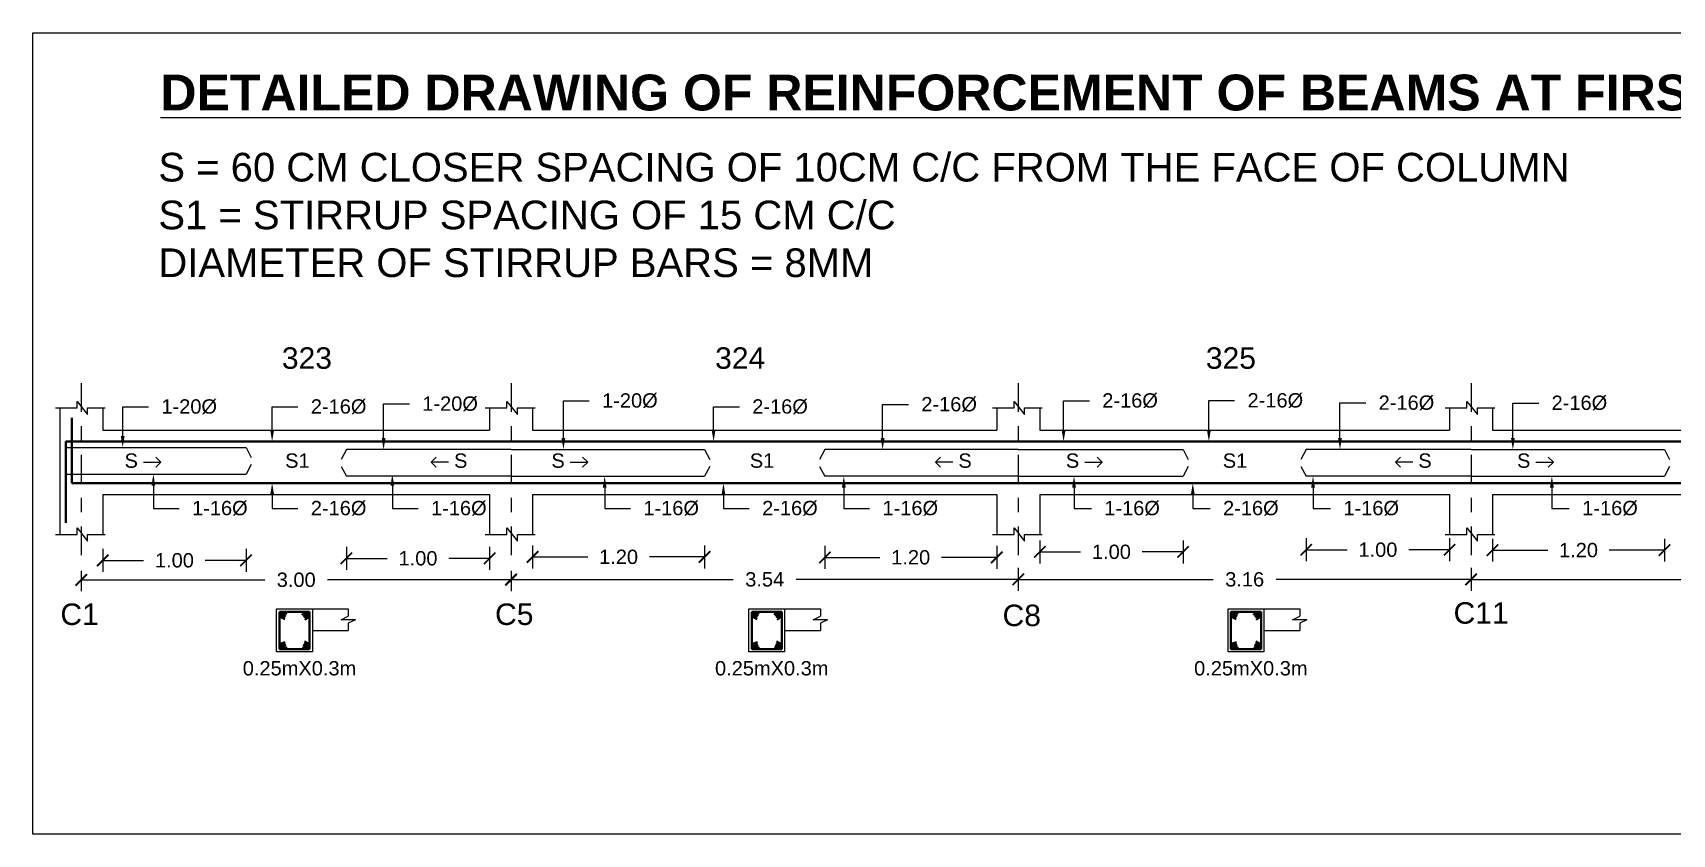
# Model space of a CAD drawing. Header units: inches. Extents: x 2.1 to 19.3, y 6.8 to 12.4.
# Drawn here: x 2.12 to 13.57, y 6.83 to 12.42 of the extents above; entities that cross this region are included whole.
import ezdxf
from ezdxf import colors
from ezdxf.entities.mleader import LeaderData, LeaderLine
from ezdxf.math import Vec2, Vec3

# ---------------------------------------------------------------- set-up
doc = ezdxf.new("R2010")
doc.units = ezdxf.units.IN
doc.header["$MEASUREMENT"] = 0
doc.header["$PDMODE"] = 98
doc.linetypes.add('CENTERX2', pattern=[4, 2.5, -0.5, 0.5, -0.5])
doc.layers.add('bars', color=2, linetype='Continuous')
doc.layers.add('concrete cover', color=200, linetype='Continuous')
doc.styles.get("Standard").update_dxf_attribs({"font": 'arial.ttf'})
doc.dimstyles.get("Standard").update_dxf_attribs({"dimtxt": 0.18, "dimasz": 0.18, "dimexe": 0.18, "dimexo": 0.0625, "dimgap": 0.09, "dimtad": 0, "dimtih": 1, "dimtoh": 1, "dimdec": 4, "dimzin": 0, "dimdsep": 46, "dimtxsty": 'Standard', "dimcen": 0.09, "dimadec": 0, "dimazin": 0, "dimtfac": 1, "dimtdec": 4, "dimtofl": 0, "dimtmove": 0, "dimatfit": 3, "dimfxl": 1, "dimtolj": 1, "dimtzin": 0, "dimarcsym": 0})

# ---------------------------------------------------------------- blocks, each defined once
blk = doc.blocks.new('_ArchTick')
at = {"color": 0, "lineweight": 9, "const_width": 0.15}
blk.add_lwpolyline([(-0.5, -0.5), (0.5, 0.5)], dxfattribs=at)
blk = doc.blocks.new('*D27')
at = {"color": 0, "lineweight": -2, "transparency": 16777216}
for p, q in [((2.461, 8.666), (2.461, 8.523)), ((2.461, 8.603), (3.741, 8.603)), ((5.461, 8.603), (4.18, 8.603)), ((5.461, 8.666), (5.461, 8.523))]:
    blk.add_line(p, q, dxfattribs=at)
at = {"layer": 'Defpoints', "color": 0, "transparency": 16777216}
for p in [(2.461, 8.729), (5.461, 8.729), (5.461, 8.603)]:
    blk.add_point(p, dxfattribs=at)
at = {"color": 0, "lineweight": -2, "transparency": 16777216, "xscale": 0.08, "yscale": 0.08, "zscale": 0.08, "rotation": 180}
blk.add_blockref('_ArchTick', (2.461, 8.603), dxfattribs=at)
at = {"color": 0, "lineweight": -2, "transparency": 16777216, "xscale": 0.08, "yscale": 0.08, "zscale": 0.08}
blk.add_blockref('_ArchTick', (5.461, 8.603), dxfattribs=at)
at = {"color": 0, "transparency": 16777216, "insert": (3.961, 8.603), "char_height": 0.1, "attachment_point": 5}
blk.add_mtext('\\A1;3.00', dxfattribs=at)
blk = doc.blocks.new('*D28')
at = {"color": 0, "lineweight": -2, "transparency": 16777216}
for p, q in [((5.461, 8.666), (5.461, 8.526)), ((5.461, 8.606), (7.011, 8.606)), ((9.001, 8.606), (7.45, 8.606)), ((9.001, 8.666), (9.001, 8.526))]:
    blk.add_line(p, q, dxfattribs=at)
at = {"layer": 'Defpoints', "color": 0, "transparency": 16777216}
for p in [(5.461, 8.729), (9.001, 8.729), (5.461, 8.606)]:
    blk.add_point(p, dxfattribs=at)
at = {"color": 0, "lineweight": -2, "transparency": 16777216, "xscale": 0.08, "yscale": 0.08, "zscale": 0.08, "rotation": 180}
blk.add_blockref('_ArchTick', (5.461, 8.606), dxfattribs=at)
at = {"color": 0, "lineweight": -2, "transparency": 16777216, "xscale": 0.08, "yscale": 0.08, "zscale": 0.08}
blk.add_blockref('_ArchTick', (9.001, 8.606), dxfattribs=at)
at = {"color": 0, "transparency": 16777216, "insert": (7.231, 8.606), "char_height": 0.1, "attachment_point": 5}
blk.add_mtext('\\A1;3.54', dxfattribs=at)
blk = doc.blocks.new('*D29')
at = {"color": 0, "lineweight": -2, "transparency": 16777216}
for p, q in [((12.161, 8.666), (12.161, 8.526)), ((12.161, 8.606), (14.359, 8.606)), ((17.001, 8.606), (14.802, 8.606)), ((17.001, 8.666), (17.001, 8.526))]:
    blk.add_line(p, q, dxfattribs=at)
at = {"layer": 'Defpoints', "color": 0, "transparency": 16777216}
for p in [(12.161, 8.729), (17.001, 8.729), (17.001, 8.606)]:
    blk.add_point(p, dxfattribs=at)
at = {"color": 0, "lineweight": -2, "transparency": 16777216, "xscale": 0.08, "yscale": 0.08, "zscale": 0.08, "rotation": 180}
blk.add_blockref('_ArchTick', (12.161, 8.606), dxfattribs=at)
at = {"color": 0, "lineweight": -2, "transparency": 16777216, "xscale": 0.08, "yscale": 0.08, "zscale": 0.08}
blk.add_blockref('_ArchTick', (17.001, 8.606), dxfattribs=at)
at = {"color": 0, "transparency": 16777216, "insert": (14.581, 8.606), "char_height": 0.1, "attachment_point": 5}
blk.add_mtext('\\A1;4.84', dxfattribs=at)
blk = doc.blocks.new('*D30')
at = {"color": 0, "lineweight": -2, "transparency": 16777216}
for p, q in [((2.611, 8.819), (2.611, 8.659)), ((3.611, 8.819), (3.611, 8.659)), ((2.611, 8.739), (2.896, 8.739)), ((3.611, 8.739), (3.326, 8.739))]:
    blk.add_line(p, q, dxfattribs=at)
at = {"layer": 'Defpoints', "color": 0, "transparency": 16777216}
for p in [(3.611, 9.526), (2.611, 9.198), (3.611, 8.739)]:
    blk.add_point(p, dxfattribs=at)
at = {"color": 0, "lineweight": -2, "transparency": 16777216, "xscale": 0.08, "yscale": 0.08, "zscale": 0.08, "rotation": 180}
blk.add_blockref('_ArchTick', (2.611, 8.739), dxfattribs=at)
at = {"color": 0, "lineweight": -2, "transparency": 16777216, "xscale": 0.08, "yscale": 0.08, "zscale": 0.08}
blk.add_blockref('_ArchTick', (3.611, 8.739), dxfattribs=at)
at = {"color": 0, "transparency": 16777216, "insert": (3.111, 8.739), "char_height": 0.1, "attachment_point": 5}
blk.add_mtext('\\A1;1.00', dxfattribs=at)
blk = doc.blocks.new('*D31')
at = {"color": 0, "lineweight": -2, "transparency": 16777216}
for p, q in [((4.311, 8.833), (4.311, 8.673)), ((5.311, 8.833), (5.311, 8.673)), ((4.311, 8.753), (4.596, 8.753)), ((5.311, 8.753), (5.026, 8.753))]:
    blk.add_line(p, q, dxfattribs=at)
at = {"layer": 'Defpoints', "color": 0, "transparency": 16777216}
for p in [(4.311, 9.512), (5.311, 9.198), (5.311, 8.753)]:
    blk.add_point(p, dxfattribs=at)
at = {"color": 0, "lineweight": -2, "transparency": 16777216, "xscale": 0.08, "yscale": 0.08, "zscale": 0.08, "rotation": 180}
blk.add_blockref('_ArchTick', (4.311, 8.753), dxfattribs=at)
at = {"color": 0, "lineweight": -2, "transparency": 16777216, "xscale": 0.08, "yscale": 0.08, "zscale": 0.08}
blk.add_blockref('_ArchTick', (5.311, 8.753), dxfattribs=at)
at = {"color": 0, "transparency": 16777216, "insert": (4.811, 8.753), "char_height": 0.1, "attachment_point": 5}
blk.add_mtext('\\A1;1.00', dxfattribs=at)
blk = doc.blocks.new('*D32')
at = {"color": 0, "lineweight": -2, "transparency": 16777216}
for p, q in [((5.611, 8.843), (5.611, 8.683)), ((6.811, 8.843), (6.811, 8.683)), ((5.611, 8.763), (5.996, 8.763)), ((6.811, 8.763), (6.426, 8.763))]:
    blk.add_line(p, q, dxfattribs=at)
at = {"layer": 'Defpoints', "color": 0, "transparency": 16777216}
for p in [(6.811, 9.512), (5.611, 9.198), (6.811, 8.763)]:
    blk.add_point(p, dxfattribs=at)
at = {"color": 0, "lineweight": -2, "transparency": 16777216, "xscale": 0.08, "yscale": 0.08, "zscale": 0.08, "rotation": 180}
blk.add_blockref('_ArchTick', (5.611, 8.763), dxfattribs=at)
at = {"color": 0, "lineweight": -2, "transparency": 16777216, "xscale": 0.08, "yscale": 0.08, "zscale": 0.08}
blk.add_blockref('_ArchTick', (6.811, 8.763), dxfattribs=at)
at = {"color": 0, "transparency": 16777216, "insert": (6.211, 8.763), "char_height": 0.1, "attachment_point": 5}
blk.add_mtext('\\A1;1.20', dxfattribs=at)
blk = doc.blocks.new('*D33')
at = {"color": 0, "lineweight": -2, "transparency": 16777216}
for p, q in [((7.651, 8.84), (7.651, 8.68)), ((8.851, 8.84), (8.851, 8.68)), ((7.651, 8.76), (8.035, 8.76)), ((8.851, 8.76), (8.465, 8.76))]:
    blk.add_line(p, q, dxfattribs=at)
at = {"layer": 'Defpoints', "color": 0, "transparency": 16777216}
for p in [(7.651, 9.512), (8.851, 9.198), (8.851, 8.76)]:
    blk.add_point(p, dxfattribs=at)
at = {"color": 0, "lineweight": -2, "transparency": 16777216, "xscale": 0.08, "yscale": 0.08, "zscale": 0.08, "rotation": 180}
blk.add_blockref('_ArchTick', (7.651, 8.76), dxfattribs=at)
at = {"color": 0, "lineweight": -2, "transparency": 16777216, "xscale": 0.08, "yscale": 0.08, "zscale": 0.08}
blk.add_blockref('_ArchTick', (8.851, 8.76), dxfattribs=at)
at = {"color": 0, "transparency": 16777216, "insert": (8.25, 8.76), "char_height": 0.1, "attachment_point": 5}
blk.add_mtext('\\A1;1.20', dxfattribs=at)
blk = doc.blocks.new('*D34')
at = {"color": 0, "lineweight": -2, "transparency": 16777216}
for p, q in [((9.151, 8.878), (9.151, 8.718)), ((10.151, 8.878), (10.151, 8.718)), ((9.151, 8.798), (9.436, 8.798)), ((10.151, 8.798), (9.866, 8.798))]:
    blk.add_line(p, q, dxfattribs=at)
at = {"layer": 'Defpoints', "color": 0, "transparency": 16777216}
for p in [(10.151, 9.512), (9.151, 9.198), (10.151, 8.798)]:
    blk.add_point(p, dxfattribs=at)
at = {"color": 0, "lineweight": -2, "transparency": 16777216, "xscale": 0.08, "yscale": 0.08, "zscale": 0.08, "rotation": 180}
blk.add_blockref('_ArchTick', (9.151, 8.798), dxfattribs=at)
at = {"color": 0, "lineweight": -2, "transparency": 16777216, "xscale": 0.08, "yscale": 0.08, "zscale": 0.08}
blk.add_blockref('_ArchTick', (10.151, 8.798), dxfattribs=at)
at = {"color": 0, "transparency": 16777216, "insert": (9.651, 8.798), "char_height": 0.1, "attachment_point": 5}
blk.add_mtext('\\A1;1.00', dxfattribs=at)
blk = doc.blocks.new('*D35')
at = {"color": 0, "lineweight": -2, "transparency": 16777216}
for p, q in [((11.011, 8.893), (11.011, 8.733)), ((11.011, 8.813), (11.296, 8.813)), ((12.011, 8.813), (11.726, 8.813)), ((12.011, 8.893), (12.011, 8.733))]:
    blk.add_line(p, q, dxfattribs=at)
at = {"layer": 'Defpoints', "color": 0, "transparency": 16777216}
for p in [(11.011, 9.512), (12.011, 9.198), (12.011, 8.813)]:
    blk.add_point(p, dxfattribs=at)
at = {"color": 0, "lineweight": -2, "transparency": 16777216, "xscale": 0.08, "yscale": 0.08, "zscale": 0.08, "rotation": 180}
blk.add_blockref('_ArchTick', (11.011, 8.813), dxfattribs=at)
at = {"color": 0, "lineweight": -2, "transparency": 16777216, "xscale": 0.08, "yscale": 0.08, "zscale": 0.08}
blk.add_blockref('_ArchTick', (12.011, 8.813), dxfattribs=at)
at = {"color": 0, "transparency": 16777216, "insert": (11.511, 8.813), "char_height": 0.1, "attachment_point": 5}
blk.add_mtext('\\A1;1.00', dxfattribs=at)
blk = doc.blocks.new('*D36')
at = {"color": 0, "lineweight": -2, "transparency": 16777216}
for p, q in [((12.311, 8.89), (12.311, 8.73)), ((13.511, 8.89), (13.511, 8.73)), ((12.311, 8.81), (12.696, 8.81)), ((13.511, 8.81), (13.126, 8.81))]:
    blk.add_line(p, q, dxfattribs=at)
at = {"layer": 'Defpoints', "color": 0, "transparency": 16777216}
for p in [(13.511, 9.512), (12.311, 9.198), (13.511, 8.81)]:
    blk.add_point(p, dxfattribs=at)
at = {"color": 0, "lineweight": -2, "transparency": 16777216, "xscale": 0.08, "yscale": 0.08, "zscale": 0.08, "rotation": 180}
blk.add_blockref('_ArchTick', (12.311, 8.81), dxfattribs=at)
at = {"color": 0, "lineweight": -2, "transparency": 16777216, "xscale": 0.08, "yscale": 0.08, "zscale": 0.08}
blk.add_blockref('_ArchTick', (13.511, 8.81), dxfattribs=at)
at = {"color": 0, "transparency": 16777216, "insert": (12.911, 8.81), "char_height": 0.1, "attachment_point": 5}
blk.add_mtext('\\A1;1.20', dxfattribs=at)
blk = doc.blocks.new('*D38')
at = {"color": 0, "lineweight": -2, "transparency": 16777216}
for p, q in [((9.001, 8.686), (9.001, 8.526)), ((9.001, 8.606), (10.361, 8.606)), ((12.161, 8.606), (10.8, 8.606)), ((12.161, 8.686), (12.161, 8.526))]:
    blk.add_line(p, q, dxfattribs=at)
at = {"layer": 'Defpoints', "color": 0, "transparency": 16777216}
for p in [(9.001, 8.929), (12.161, 8.929), (12.161, 8.606)]:
    blk.add_point(p, dxfattribs=at)
at = {"color": 0, "lineweight": -2, "transparency": 16777216, "xscale": 0.08, "yscale": 0.08, "zscale": 0.08, "rotation": 180}
blk.add_blockref('_ArchTick', (9.001, 8.606), dxfattribs=at)
at = {"color": 0, "lineweight": -2, "transparency": 16777216, "xscale": 0.08, "yscale": 0.08, "zscale": 0.08}
blk.add_blockref('_ArchTick', (12.161, 8.606), dxfattribs=at)
at = {"color": 0, "transparency": 16777216, "insert": (10.581, 8.606), "char_height": 0.1, "attachment_point": 5}
blk.add_mtext('\\A1;3.16', dxfattribs=at)
blk = doc.blocks.new('rebar')
blk.add_hatch(color=2).paths.add_polyline_path([(-52.778, 97.879, 1), (-52.738, 97.879, 1)])
at = {"layer": 'bars', "lineweight": 40, "ltscale": 0.1}
blk.add_circle((-52.758, 97.879), 0.02, dxfattribs=at)

msp = doc.modelspace()

# ---------------------------------------------------------------- linework, layer by layer
at = {"color": 6}
for p, q in [((2.611, 9.648), (3.461, 9.648)), ((3.461, 9.648), (5.311, 9.648)), ((5.611, 9.648), (8.851, 9.648)), ((9.151, 9.648), (11.051, 9.648)), ((10.911, 9.648), (12.011, 9.648)), ((12.311, 9.648), (13.411, 9.648)), ((13.411, 9.648), (16.851, 9.648)), ((2.611, 9.198), (3.461, 9.198)), ((3.461, 9.198), (5.311, 9.198)), ((5.611, 9.198), (8.851, 9.198)), ((9.151, 9.198), (11.051, 9.198)), ((10.911, 9.198), (12.011, 9.198)), ((12.311, 9.198), (13.411, 9.198)), ((13.411, 9.198), (16.851, 9.198))]:
    msp.add_line(p, q, dxfattribs=at)
at = {"color": 2}
for p, q in [((2.352, 9.526), (3.611, 9.526)), ((3.611, 9.526), (3.647, 9.457)), ((4.311, 9.512), (4.274, 9.444)), ((5.461, 9.512), (4.311, 9.512)), ((5.461, 9.512), (6.811, 9.512)), ((6.811, 9.512), (6.847, 9.444)), ((7.651, 9.512), (7.614, 9.444)), ((9.001, 9.512), (7.651, 9.512)), ((9.001, 9.512), (10.151, 9.512)), ((10.151, 9.512), (10.187, 9.444)), ((11.011, 9.512), (10.974, 9.444)), ((12.161, 9.512), (11.011, 9.512)), ((12.161, 9.512), (13.511, 9.512)), ((13.511, 9.512), (13.547, 9.444)), ((3.647, 9.409), (3.611, 9.34)), ((4.274, 9.395), (4.311, 9.327)), ((6.847, 9.395), (6.811, 9.327)), ((7.614, 9.395), (7.651, 9.327)), ((10.187, 9.395), (10.151, 9.327)), ((10.974, 9.395), (11.011, 9.327)), ((13.547, 9.395), (13.511, 9.327)), ((2.352, 9.34), (3.611, 9.34)), ((5.461, 9.327), (4.311, 9.327)), ((5.461, 9.327), (6.811, 9.327)), ((9.001, 9.327), (7.651, 9.327)), ((9.001, 9.327), (10.151, 9.327)), ((12.161, 9.327), (11.011, 9.327)), ((12.161, 9.327), (13.511, 9.327))]:
    msp.add_line(p, q, dxfattribs=at)
for p, q in [((2.895, 9.424), (3.016, 9.424)), ((3.016, 9.424), (2.981, 9.459)), ((3.016, 9.424), (2.981, 9.389)), ((4.903, 9.424), (4.938, 9.459)), ((5.024, 9.424), (4.903, 9.424)), ((4.903, 9.424), (4.938, 9.389)), ((5.874, 9.424), (5.996, 9.424)), ((5.996, 9.424), (5.96, 9.459)), ((5.996, 9.424), (5.96, 9.389)), ((8.422, 9.424), (8.458, 9.459)), ((8.544, 9.424), (8.422, 9.424)), ((8.422, 9.424), (8.458, 9.389)), ((9.465, 9.424), (9.586, 9.424)), ((9.586, 9.424), (9.551, 9.459)), ((9.586, 9.424), (9.551, 9.389)), ((11.633, 9.424), (11.668, 9.459)), ((11.754, 9.424), (11.633, 9.424)), ((11.633, 9.424), (11.668, 9.389)), ((12.614, 9.424), (12.736, 9.424)), ((12.736, 9.424), (12.7, 9.459)), ((12.736, 9.424), (12.7, 9.389)), ((4.074, 8.4), (4.324, 8.4)), ((4.324, 8.4), (4.324, 8.35)), ((7.37, 8.4), (7.62, 8.4)), ((7.62, 8.4), (7.62, 8.35)), ((10.715, 8.4), (10.965, 8.4)), ((10.965, 8.4), (10.965, 8.35)), ((4.074, 8.25), (4.324, 8.25)), ((4.274, 8.325), (4.324, 8.35)), ((4.374, 8.325), (4.274, 8.325)), ((4.374, 8.325), (4.324, 8.3)), ((4.324, 8.3), (4.324, 8.25)), ((7.37, 8.25), (7.62, 8.25)), ((7.57, 8.325), (7.62, 8.35)), ((7.67, 8.325), (7.57, 8.325)), ((7.67, 8.325), (7.62, 8.3)), ((7.62, 8.3), (7.62, 8.25)), ((10.715, 8.25), (10.965, 8.25)), ((10.915, 8.325), (10.965, 8.35)), ((11.015, 8.325), (10.915, 8.325)), ((11.015, 8.325), (10.965, 8.3)), ((10.965, 8.3), (10.965, 8.25))]:
    msp.add_line(p, q)
msp.add_lwpolyline([(2.122, 12.421), (19.302, 12.421), (19.302, 6.828), (2.122, 6.828)], close=True)
at = {"layer": 'bars', "lineweight": 40, "ltscale": 0.1}
for p, q in [((2.394, 9.278), (2.394, 9.734)), ((2.352, 9.568), (3.461, 9.568)), ((2.461, 9.568), (2.352, 9.568)), ((2.352, 9.568), (2.352, 9.002)), ((3.461, 9.568), (5.461, 9.568)), ((5.461, 9.568), (11.051, 9.568)), ((5.901, 9.568), (8.851, 9.568)), ((10.911, 9.568), (14.711, 9.568)), ((2.394, 9.278), (3.461, 9.278)), ((2.461, 9.278), (2.394, 9.278)), ((3.461, 9.278), (5.461, 9.278)), ((5.461, 9.278), (11.051, 9.278)), ((5.901, 9.278), (8.851, 9.278)), ((10.911, 9.278), (14.711, 9.278)), ((3.844, 8.12), (3.844, 8.38)), ((3.844, 8.38), (4.054, 8.38)), ((3.876, 8.377), (3.896, 8.365)), ((4.023, 8.377), (4, 8.36)), ((4.054, 8.38), (4.054, 8.12)), ((7.14, 8.12), (7.14, 8.38)), ((7.14, 8.38), (7.35, 8.38)), ((7.172, 8.377), (7.192, 8.365)), ((7.319, 8.377), (7.296, 8.36)), ((7.35, 8.38), (7.35, 8.12)), ((10.485, 8.12), (10.485, 8.38)), ((10.485, 8.38), (10.695, 8.38)), ((10.516, 8.377), (10.536, 8.365)), ((10.663, 8.377), (10.641, 8.36)), ((10.695, 8.38), (10.695, 8.12)), ((3.858, 8.341), (3.882, 8.329)), ((4.048, 8.346), (4.022, 8.325)), ((7.154, 8.341), (7.178, 8.329)), ((7.344, 8.346), (7.318, 8.325)), ((10.498, 8.341), (10.522, 8.329)), ((10.688, 8.346), (10.662, 8.325)), ((3.857, 8.159), (3.885, 8.169)), ((3.872, 8.122), (3.898, 8.132)), ((4.026, 8.122), (4.004, 8.134)), ((4.048, 8.155), (4.018, 8.172)), ((7.153, 8.159), (7.181, 8.169)), ((7.167, 8.122), (7.194, 8.132)), ((7.322, 8.122), (7.3, 8.134)), ((7.343, 8.155), (7.314, 8.172)), ((10.497, 8.159), (10.525, 8.169)), ((10.512, 8.122), (10.538, 8.132)), ((10.666, 8.122), (10.644, 8.134)), ((10.688, 8.155), (10.659, 8.172)), ((4.054, 8.12), (3.844, 8.12)), ((7.35, 8.12), (7.14, 8.12)), ((10.695, 8.12), (10.485, 8.12))]:
    msp.add_line(p, q, dxfattribs=at)
at = {"layer": 'concrete cover', "color": 6, "linetype": 'CENTERX2', "ltscale": 0.08}
for p, q in [((2.461, 9.976), (2.461, 8.729)), ((5.461, 9.976), (5.461, 8.729)), ((9.001, 9.976), (9.001, 8.729)), ((12.161, 9.976), (12.161, 8.729))]:
    msp.add_line(p, q, dxfattribs=at)
at = {"layer": 'concrete cover', "color": 6, "ltscale": 0.1}
for p, q in [((2.432, 9.803), (2.432, 9.848)), ((2.432, 9.848), (2.505, 9.756)), ((5.432, 9.803), (5.432, 9.848)), ((5.432, 9.848), (5.505, 9.756)), ((8.972, 9.803), (8.972, 9.848)), ((8.972, 9.848), (9.045, 9.756)), ((12.132, 9.803), (12.132, 9.848)), ((12.132, 9.848), (12.205, 9.756)), ((2.281, 9.803), (2.432, 9.803)), ((2.311, 9.803), (2.311, 8.92)), ((2.505, 9.756), (2.505, 9.803)), ((2.505, 9.803), (2.628, 9.803)), ((2.611, 9.803), (2.611, 9.648)), ((5.281, 9.803), (5.432, 9.803)), ((5.311, 9.803), (5.311, 9.648)), ((5.505, 9.756), (5.505, 9.803)), ((5.505, 9.803), (5.628, 9.803)), ((5.611, 9.803), (5.611, 9.648)), ((8.821, 9.803), (8.972, 9.803)), ((8.851, 9.803), (8.851, 9.648)), ((9.045, 9.756), (9.045, 9.803)), ((9.045, 9.803), (9.168, 9.803)), ((9.151, 9.803), (9.151, 9.648)), ((11.981, 9.803), (12.132, 9.803)), ((12.011, 9.803), (12.011, 9.648)), ((12.205, 9.756), (12.205, 9.803)), ((12.205, 9.803), (12.328, 9.803)), ((12.311, 9.803), (12.311, 9.648)), ((2.611, 9.198), (2.611, 8.92)), ((5.311, 9.198), (5.311, 8.92)), ((5.611, 9.198), (5.611, 8.92)), ((8.851, 9.198), (8.851, 8.92)), ((9.151, 9.198), (9.151, 8.92)), ((12.011, 9.198), (12.011, 8.92)), ((12.311, 9.198), (12.311, 8.92)), ((2.432, 8.92), (2.432, 8.965)), ((2.432, 8.965), (2.505, 8.873)), ((5.432, 8.92), (5.432, 8.965)), ((5.432, 8.965), (5.505, 8.873)), ((8.972, 8.92), (8.972, 8.965)), ((8.972, 8.965), (9.045, 8.873)), ((12.132, 8.92), (12.132, 8.965)), ((12.132, 8.965), (12.205, 8.873)), ((2.281, 8.92), (2.432, 8.92)), ((2.505, 8.873), (2.505, 8.92)), ((2.505, 8.92), (2.628, 8.92)), ((5.281, 8.92), (5.432, 8.92)), ((5.505, 8.873), (5.505, 8.92)), ((5.505, 8.92), (5.628, 8.92)), ((8.821, 8.92), (8.972, 8.92)), ((9.045, 8.873), (9.045, 8.92)), ((9.045, 8.92), (9.168, 8.92)), ((11.981, 8.92), (12.132, 8.92)), ((12.205, 8.873), (12.205, 8.92)), ((12.205, 8.92), (12.328, 8.92))]:
    msp.add_line(p, q, dxfattribs=at)
at = {"layer": 'concrete cover', "ltscale": 0.1}
for p, q in [((3.824, 8.1), (3.824, 8.4)), ((3.824, 8.4), (4.074, 8.4)), ((4.074, 8.4), (4.074, 8.1)), ((7.12, 8.1), (7.12, 8.4)), ((7.12, 8.4), (7.37, 8.4)), ((7.37, 8.4), (7.37, 8.1)), ((10.465, 8.1), (10.465, 8.4)), ((10.465, 8.4), (10.715, 8.4)), ((10.715, 8.4), (10.715, 8.1)), ((4.074, 8.1), (3.824, 8.1)), ((7.37, 8.1), (7.12, 8.1)), ((10.715, 8.1), (10.465, 8.1))]:
    msp.add_line(p, q, dxfattribs=at)

# ---------------------------------------------------------------- block references
at = {"rotation": 90}
for p in [(101.743, 61.118), (101.913, 61.118), (105.039, 61.118), (105.209, 61.118), (108.383, 61.118), (108.553, 61.118), (101.743, 60.898), (101.913, 60.898), (105.039, 60.898), (105.209, 60.898), (108.383, 60.898), (108.553, 60.898)]:
    msp.add_blockref('rebar', p, dxfattribs=at)

# ---------------------------------------------------------------- texts
for s, width, insert, char_height, attachment_point in [('{\\fArial|b1|i0|c0|p34;\\LDETAILED DRAWING OF REINFORCEMENT OF BEAMS AT FIRST FLOOR LEVEL}', 20.52888, (3.013, 12.129), 0.25, 1), ('S = 60 CM CLOSER SPACING OF 10CM C/C FROM THE FACE OF COLUMN\\PS1 = STIRRUP SPACING OF 15 CM C/C\\PDIAMETER OF STIRRUP BARS = 8MM', 13.41466, (2.999, 11.583), 0.2, 1), ('323', 1.00867, (3.861, 10.226), 0.15, 1), ('324', 1.00867, (6.885, 10.226), 0.15, 1), ('325', 1.00867, (10.31, 10.226), 0.15, 1), ('S', 1.00867, (2.763, 9.485), 0.1, 1), ('S1', 1.00867, (3.884, 9.485), 0.1, 1), ('S', 1.00867, (5.156, 9.485), 0.1, 3), ('S', 1.00867, (5.742, 9.485), 0.1, 1), ('S1', 1.00867, (7.127, 9.485), 0.1, 1), ('S', 1.00867, (8.676, 9.485), 0.1, 3), ('S', 1.00867, (9.333, 9.485), 0.1, 1), ('S1', 1.00867, (10.428, 9.485), 0.1, 1), ('S', 1.00867, (11.886, 9.485), 0.1, 3), ('S', 1.00867, (12.482, 9.485), 0.1, 1), ('C1', 1.00867, (2.315, 8.438), 0.15, 1), ('C5', 1.00867, (5.349, 8.438), 0.15, 1), ('C8', 1.00867, (8.891, 8.43), 0.15, 1), ('C11', 1.00867, (12.039, 8.447), 0.15, 1), ('0.25mX0.3m', 1.00867, (3.588, 8.036), 0.1, 1), ('0.25mX0.3m', 1.00867, (6.884, 8.036), 0.1, 1), ('0.25mX0.3m', 1.00867, (10.228, 8.036), 0.1, 1)]:
    msp.add_mtext_dynamic_manual_height_columns(s, width=width, gutter_width=1, heights=[0], dxfattribs=dict(insert=insert, char_height=char_height, attachment_point=attachment_point))

# ---------------------------------------------------------------- dimensions: what is measured, and where the dimension line sits
for base, p1, p2, override, picture, middle in [((3.611, 8.739), (2.611, 9.198), (3.611, 9.526), {"dimtxt": 0.1, "dimasz": 0.08, "dimexe": 0.08, "dimdec": 2, "dimblk": 'ArchTick', "dimtdec": 2, "dimfxl": 0.08, "dimfxlon": 1}, '*D30', (3.111, 8.739)), ((5.311, 8.753), (4.311, 9.512), (5.311, 9.198), {"dimtxt": 0.1, "dimasz": 0.08, "dimexe": 0.08, "dimdec": 2, "dimblk": 'ArchTick', "dimtdec": 2, "dimfxl": 0.08, "dimfxlon": 1}, '*D31', (4.811, 8.753)), ((6.811, 8.763), (5.611, 9.198), (6.811, 9.512), {"dimtxt": 0.1, "dimasz": 0.08, "dimexe": 0.08, "dimdec": 2, "dimblk": 'ArchTick', "dimtdec": 2, "dimfxl": 0.08, "dimfxlon": 1}, '*D32', (6.211, 8.763)), ((10.151, 8.798), (9.151, 9.198), (10.151, 9.512), {"dimtxt": 0.1, "dimasz": 0.08, "dimexe": 0.08, "dimdec": 2, "dimblk": 'ArchTick', "dimtdec": 2, "dimfxl": 0.08, "dimfxlon": 1}, '*D34', (9.651, 8.798)), ((12.161, 8.606), (9.001, 8.929), (12.161, 8.929), {"dimtxt": 0.1, "dimasz": 0.08, "dimexe": 0.08, "dimdec": 2, "dimblk1": 'ArchTick', "dimblk2": 'ArchTick', "dimsah": 1, "dimfxl": 0.08, "dimfxlon": 1}, '*D38', (10.581, 8.606)), ((5.461, 8.603), (2.461, 8.729), (5.461, 8.729), {"dimtxt": 0.1, "dimasz": 0.08, "dimexe": 0.08, "dimdec": 2, "dimblk1": 'ArchTick', "dimblk2": 'ArchTick', "dimsah": 1, "dimfxl": 0.08, "dimfxlon": 1}, '*D27', (3.961, 8.603)), ((5.461, 8.606), (9.001, 8.729), (5.461, 8.729), {"dimtxt": 0.1, "dimasz": 0.08, "dimexe": 0.08, "dimdec": 2, "dimblk1": 'ArchTick', "dimblk2": 'ArchTick', "dimsah": 1, "dimfxl": 0.08, "dimfxlon": 1}, '*D28', (7.231, 8.606)), ((17.001, 8.606), (12.161, 8.729), (17.001, 8.729), {"dimtxt": 0.1, "dimasz": 0.08, "dimexe": 0.08, "dimdec": 2, "dimblk1": 'ArchTick', "dimblk2": 'ArchTick', "dimsah": 1, "dimfxl": 0.08, "dimfxlon": 1}, '*D29', (14.581, 8.606))]:
    dim = msp.add_linear_dim(base=base, p1=p1, p2=p2, dimstyle='Standard', override=override)
    dim.commit()
    dim.dimension.update_dxf_attribs({"geometry": picture, "text_midpoint": middle})
for base, p1, p2, picture, middle in [((8.851, 8.76), (7.651, 9.512), (8.851, 9.198), '*D33', (8.25, 8.76)), ((12.011, 8.813), (11.011, 9.512), (12.011, 9.198), '*D35', (11.511, 8.813)), ((13.511, 8.81), (12.311, 9.198), (13.511, 9.512), '*D36', (12.911, 8.81))]:
    dim = msp.add_linear_dim(base=base, p1=p1, p2=p2, dimstyle='Standard', override={"dimtxt": 0.1, "dimasz": 0.08, "dimexe": 0.08, "dimdec": 2, "dimblk": 'ArchTick', "dimtdec": 2, "dimfxl": 0.08, "dimfxlon": 1})
    dim.commit()
    dim.dimension.update_dxf_attribs({"geometry": picture, "text_midpoint": middle, "dimtype": 160})

# ---------------------------------------------------------------- leaders
ml = msp.add_multileader_mtext('Standard')
ml.set_content('1-20%%C', color=256)
ml.set_leader_properties()
ml.build(insert=Vec2(0, 0))
ml.multileader.update_dxf_attribs({"dogleg_length": 0.36, "arrow_head_size": 0.08})
ctx = ml.context
ctx.base_point, ctx.char_height, ctx.arrow_head_size, ctx.landing_gap_size, ctx.plane_origin = Vec3(2.93, 9.811), 0.1, 0.08, 0.09, Vec3(2.79, 9.568)
notes = []
notes.append((ctx, [(0, (1, 1, 0), (2.75, 9.811), (1, 0), 0.18, [(0, [(2.75, 9.526)], 0, [])])]))
ctx.mtext.insert, ctx.mtext.flow_direction = Vec3(3.02, 9.863), 5
ml = msp.add_multileader_mtext('Standard')
ml.set_content('2-16%%C', color=256)
ml.set_leader_properties()
ml.build(insert=Vec2(0, 0))
ml.multileader.update_dxf_attribs({"dogleg_length": 0.36, "arrow_head_size": 0.08})
ctx = ml.context
ctx.base_point, ctx.char_height, ctx.arrow_head_size, ctx.landing_gap_size, ctx.plane_origin = Vec3(3.973, 9.811), 0.1, 0.08, 0.09, Vec3(4.083, 9.568)
notes.append((ctx, [(0, (1, 1, 0), (3.793, 9.811), (1, 0), 0.18, [(0, [(3.793, 9.568)], 0, [])])]))
ctx.mtext.insert, ctx.mtext.flow_direction = Vec3(4.063, 9.863), 5
ml = msp.add_multileader_mtext('Standard')
ml.set_content('1-20%%C', color=256)
ml.set_leader_properties()
ml.build(insert=Vec2(0, 0))
ml.multileader.update_dxf_attribs({"dogleg_length": 0.36, "arrow_head_size": 0.08})
ctx = ml.context
ctx.base_point, ctx.char_height, ctx.arrow_head_size, ctx.landing_gap_size, ctx.plane_origin = Vec3(4.751, 9.831), 0.1, 0.08, 0.09, Vec3(4.861, 9.568)
notes.append((ctx, [(0, (1, 1, 0), (4.571, 9.831), (1, 0), 0.18, [(0, [(4.571, 9.512)], 0, [])])]))
ctx.mtext.insert, ctx.mtext.flow_direction = Vec3(4.841, 9.883), 5
ml = msp.add_multileader_mtext('Standard')
ml.set_content('1-20%%C', color=256)
ml.set_leader_properties()
ml.build(insert=Vec2(0, 0))
ml.multileader.update_dxf_attribs({"dogleg_length": 0.36, "arrow_head_size": 0.08})
ctx = ml.context
ctx.base_point, ctx.char_height, ctx.arrow_head_size, ctx.landing_gap_size, ctx.plane_origin = Vec3(6.006, 9.853), 0.1, 0.08, 0.09, Vec3(6.166, 9.61)
notes.append((ctx, [(0, (1, 1, 0), (5.826, 9.853), (1, 0), 0.18, [(0, [(5.826, 9.512)], 0, [])])]))
ctx.mtext.insert, ctx.mtext.flow_direction = Vec3(6.096, 9.905), 5
ml = msp.add_multileader_mtext('Standard')
ml.set_content('2-16%%C', color=256)
ml.set_leader_properties()
ml.build(insert=Vec2(0, 0))
ml.multileader.update_dxf_attribs({"dogleg_length": 0.36, "arrow_head_size": 0.08})
ctx = ml.context
ctx.base_point, ctx.char_height, ctx.arrow_head_size, ctx.landing_gap_size, ctx.plane_origin = Vec3(7.054, 9.811), 0.1, 0.08, 0.09, Vec3(7.114, 9.568)
notes.append((ctx, [(0, (1, 1, 0), (6.874, 9.811), (1, 0), 0.18, [(0, [(6.874, 9.568)], 0, [])])]))
ctx.mtext.insert, ctx.mtext.flow_direction = Vec3(7.144, 9.863), 5
ml = msp.add_multileader_mtext('Standard')
ml.set_content('2-16%%C', color=256)
ml.set_leader_properties()
ml.build(insert=Vec2(0, 0))
ml.multileader.update_dxf_attribs({"dogleg_length": 0.36, "arrow_head_size": 0.08})
ctx = ml.context
ctx.base_point, ctx.char_height, ctx.arrow_head_size, ctx.landing_gap_size, ctx.plane_origin = Vec3(8.234, 9.827), 0.1, 0.08, 0.09, Vec3(8.054, 9.568)
notes.append((ctx, [(0, (1, 1, 0), (8.054, 9.827), (1, 0), 0.18, [(0, [(8.054, 9.512)], 0, [])])]))
ctx.mtext.insert, ctx.mtext.flow_direction = Vec3(8.324, 9.879), 5
ml = msp.add_multileader_mtext('Standard')
ml.set_content('2-16%%C', color=256)
ml.set_leader_properties()
ml.build(insert=Vec2(0, 0))
ml.multileader.update_dxf_attribs({"dogleg_length": 0.36, "arrow_head_size": 0.08})
ctx = ml.context
ctx.base_point, ctx.char_height, ctx.arrow_head_size, ctx.landing_gap_size, ctx.plane_origin = Vec3(9.497, 9.853), 0.1, 0.08, 0.09, Vec3(9.417, 9.61)
notes.append((ctx, [(0, (1, 1, 0), (9.317, 9.853), (1, 0), 0.18, [(0, [(9.317, 9.568)], 0, [])])]))
ctx.mtext.insert, ctx.mtext.flow_direction = Vec3(9.587, 9.905), 5
ml = msp.add_multileader_mtext('Standard')
ml.set_content('2-16%%C', color=256)
ml.set_leader_properties()
ml.build(insert=Vec2(0, 0))
ml.multileader.update_dxf_attribs({"dogleg_length": 0.36, "arrow_head_size": 0.08})
ctx = ml.context
ctx.base_point, ctx.char_height, ctx.arrow_head_size, ctx.landing_gap_size, ctx.plane_origin = Vec3(10.511, 9.854), 0.1, 0.08, 0.09, Vec3(10.331, 9.568)
notes.append((ctx, [(0, (1, 1, 0), (10.331, 9.854), (1, 0), 0.18, [(0, [(10.331, 9.568)], 0, [])])]))
ctx.mtext.insert, ctx.mtext.flow_direction = Vec3(10.601, 9.906), 5
ml = msp.add_multileader_mtext('Standard')
ml.set_content('2-16%%C', color=256)
ml.set_leader_properties()
ml.build(insert=Vec2(0, 0))
ml.multileader.update_dxf_attribs({"dogleg_length": 0.36, "arrow_head_size": 0.08})
ctx = ml.context
ctx.base_point, ctx.char_height, ctx.arrow_head_size, ctx.landing_gap_size, ctx.plane_origin = Vec3(11.426, 9.838), 0.1, 0.08, 0.09, Vec3(11.386, 9.568)
notes.append((ctx, [(0, (1, 1, 0), (11.246, 9.838), (1, 0), 0.18, [(0, [(11.246, 9.512)], 0, [])])]))
ctx.mtext.insert, ctx.mtext.flow_direction = Vec3(11.516, 9.89), 5
ml = msp.add_multileader_mtext('Standard')
ml.set_content('2-16%%C', color=256)
ml.set_leader_properties()
ml.build(insert=Vec2(0, 0))
ml.multileader.update_dxf_attribs({"dogleg_length": 0.36, "arrow_head_size": 0.08})
ctx = ml.context
ctx.base_point, ctx.char_height, ctx.arrow_head_size, ctx.landing_gap_size, ctx.plane_origin = Vec3(12.633, 9.837), 0.1, 0.08, 0.09, Vec3(12.693, 9.555)
notes.append((ctx, [(0, (1, 1, 0), (12.453, 9.837), (1, 0), 0.18, [(0, [(12.453, 9.512)], 0, [])])]))
ctx.mtext.insert, ctx.mtext.flow_direction = Vec3(12.723, 9.889), 5
ml = msp.add_multileader_mtext('Standard')
ml.set_content('1-16%%C', color=256)
ml.set_leader_properties()
ml.build(insert=Vec2(0, 0))
ml.multileader.update_dxf_attribs({"dogleg_length": 0.36, "arrow_head_size": 0.08})
ctx = ml.context
ctx.base_point, ctx.char_height, ctx.arrow_head_size, ctx.landing_gap_size, ctx.plane_origin = Vec3(3.144, 9.102), 0.1, 0.08, 0.09, Vec3(3.254, 9.278)
notes.append((ctx, [(0, (1, 1, 0), (2.964, 9.102), (1, 0), 0.18, [(0, [(2.964, 9.34)], 0, [])])]))
ctx.mtext.insert, ctx.mtext.flow_direction = Vec3(3.234, 9.154), 5
ml = msp.add_multileader_mtext('Standard')
ml.set_content('2-16%%C', color=256)
ml.set_leader_properties()
ml.build(insert=Vec2(0, 0))
ml.multileader.update_dxf_attribs({"dogleg_length": 0.36, "arrow_head_size": 0.08})
ctx = ml.context
ctx.base_point, ctx.char_height, ctx.arrow_head_size, ctx.landing_gap_size, ctx.plane_origin = Vec3(3.973, 9.102), 0.1, 0.08, 0.09, Vec3(4.083, 9.278)
notes.append((ctx, [(0, (1, 1, 0), (3.793, 9.102), (1, 0), 0.18, [(0, [(3.793, 9.278)], 0, [])])]))
ctx.mtext.insert, ctx.mtext.flow_direction = Vec3(4.063, 9.154), 5
ml = msp.add_multileader_mtext('Standard')
ml.set_content('1-16%%C', color=256)
ml.set_leader_properties()
ml.build(insert=Vec2(0, 0))
ml.multileader.update_dxf_attribs({"dogleg_length": 0.36, "arrow_head_size": 0.08})
ctx = ml.context
ctx.base_point, ctx.char_height, ctx.arrow_head_size, ctx.landing_gap_size, ctx.plane_origin = Vec3(4.812, 9.102), 0.1, 0.08, 0.09, Vec3(4.922, 9.278)
notes.append((ctx, [(0, (1, 1, 0), (4.632, 9.102), (1, 0), 0.18, [(0, [(4.632, 9.34)], 0, [])])]))
ctx.mtext.insert, ctx.mtext.flow_direction = Vec3(4.902, 9.154), 5
ml = msp.add_multileader_mtext('Standard')
ml.set_content('1-16%%C', color=256)
ml.set_leader_properties()
ml.build(insert=Vec2(0, 0))
ml.multileader.update_dxf_attribs({"dogleg_length": 0.36, "arrow_head_size": 0.08})
ctx = ml.context
ctx.base_point, ctx.char_height, ctx.arrow_head_size, ctx.landing_gap_size, ctx.plane_origin = Vec3(6.294, 9.102), 0.1, 0.08, 0.09, Vec3(6.404, 9.278)
notes.append((ctx, [(0, (1, 1, 0), (6.114, 9.102), (1, 0), 0.18, [(0, [(6.114, 9.327)], 0, [])])]))
ctx.mtext.insert, ctx.mtext.flow_direction = Vec3(6.384, 9.154), 5
ml = msp.add_multileader_mtext('Standard')
ml.set_content('2-16%%C', color=256)
ml.set_leader_properties()
ml.build(insert=Vec2(0, 0))
ml.multileader.update_dxf_attribs({"dogleg_length": 0.36, "arrow_head_size": 0.08})
ctx = ml.context
ctx.base_point, ctx.char_height, ctx.arrow_head_size, ctx.landing_gap_size, ctx.plane_origin = Vec3(7.123, 9.102), 0.1, 0.08, 0.09, Vec3(7.233, 9.278)
notes.append((ctx, [(0, (1, 1, 0), (6.943, 9.102), (1, 0), 0.18, [(0, [(6.943, 9.278)], 0, [])])]))
ctx.mtext.insert, ctx.mtext.flow_direction = Vec3(7.213, 9.154), 5
ml = msp.add_multileader_mtext('Standard')
ml.set_content('1-16%%C', color=256)
ml.set_leader_properties()
ml.build(insert=Vec2(0, 0))
ml.multileader.update_dxf_attribs({"dogleg_length": 0.36, "arrow_head_size": 0.08})
ctx = ml.context
ctx.base_point, ctx.char_height, ctx.arrow_head_size, ctx.landing_gap_size, ctx.plane_origin = Vec3(7.963, 9.102), 0.1, 0.08, 0.09, Vec3(8.073, 9.278)
notes.append((ctx, [(0, (1, 1, 0), (7.783, 9.102), (1, 0), 0.18, [(0, [(7.783, 9.327)], 0, [])])]))
ctx.mtext.insert, ctx.mtext.flow_direction = Vec3(8.053, 9.154), 5
ml = msp.add_multileader_mtext('Standard')
ml.set_content('1-16%%C', color=256)
ml.set_leader_properties()
ml.build(insert=Vec2(0, 0))
ml.multileader.update_dxf_attribs({"dogleg_length": 0.36, "arrow_head_size": 0.08})
ctx = ml.context
ctx.base_point, ctx.char_height, ctx.arrow_head_size, ctx.landing_gap_size, ctx.plane_origin = Vec3(9.511, 9.102), 0.1, 0.08, 0.09, Vec3(9.68, 9.278)
notes.append((ctx, [(0, (1, 1, 0), (9.39, 9.102), (1, 0), 0.121, [(0, [(9.39, 9.327)], 0, [])])]))
ctx.mtext.insert, ctx.mtext.flow_direction = Vec3(9.601, 9.154), 5
ml = msp.add_multileader_mtext('Standard')
ml.set_content('2-16%%C', color=256)
ml.set_leader_properties()
ml.build(insert=Vec2(0, 0))
ml.multileader.update_dxf_attribs({"dogleg_length": 0.36, "arrow_head_size": 0.08})
ctx = ml.context
ctx.base_point, ctx.char_height, ctx.arrow_head_size, ctx.landing_gap_size, ctx.plane_origin = Vec3(10.34, 9.102), 0.1, 0.08, 0.09, Vec3(10.509, 9.278)
notes.append((ctx, [(0, (1, 1, 0), (10.219, 9.102), (1, 0), 0.121, [(0, [(10.219, 9.278)], 0, [])])]))
ctx.mtext.insert, ctx.mtext.flow_direction = Vec3(10.43, 9.154), 5
ml = msp.add_multileader_mtext('Standard')
ml.set_content('1-16%%C', color=256)
ml.set_leader_properties()
ml.build(insert=Vec2(0, 0))
ml.multileader.update_dxf_attribs({"dogleg_length": 0.36, "arrow_head_size": 0.08})
ctx = ml.context
ctx.base_point, ctx.char_height, ctx.arrow_head_size, ctx.landing_gap_size, ctx.plane_origin = Vec3(11.18, 9.102), 0.1, 0.08, 0.09, Vec3(11.348, 9.278)
notes.append((ctx, [(0, (1, 1, 0), (11.058, 9.102), (1, 0), 0.121, [(0, [(11.058, 9.327)], 0, [])])]))
ctx.mtext.insert, ctx.mtext.flow_direction = Vec3(11.27, 9.154), 5
ml = msp.add_multileader_mtext('Standard')
ml.set_content('1-16%%C', color=256)
ml.set_leader_properties()
ml.build(insert=Vec2(0, 0))
ml.multileader.update_dxf_attribs({"dogleg_length": 0.36, "arrow_head_size": 0.08})
ctx = ml.context
ctx.base_point, ctx.char_height, ctx.arrow_head_size, ctx.landing_gap_size, ctx.plane_origin = Vec3(12.847, 9.102), 0.1, 0.08, 0.09, Vec3(13.015, 9.278)
notes.append((ctx, [(0, (1, 1, 0), (12.725, 9.102), (1, 0), 0.121, [(0, [(12.725, 9.327)], 0, [])])]))
ctx.mtext.insert, ctx.mtext.flow_direction = Vec3(12.937, 9.154), 5
for ctx, leaders in notes:
    for number, flags, end, landing, length, lines in leaders:
        leader = LeaderData()
        leader.index, (leader.has_last_leader_line, leader.has_dogleg_vector, leader.attachment_direction) = number, flags
        leader.last_leader_point, leader.dogleg_vector, leader.dogleg_length = Vec3(end), Vec3(landing), length
        for number, points, colour, breaks in lines:
            line = LeaderLine()
            line.index, line.vertices, line.color, line.breaks = number, Vec3.list(points), colors.encode_raw_color(colour), breaks
            leader.lines.append(line)
        ctx.leaders.append(leader)

doc.saveas('drawing.dxf')
